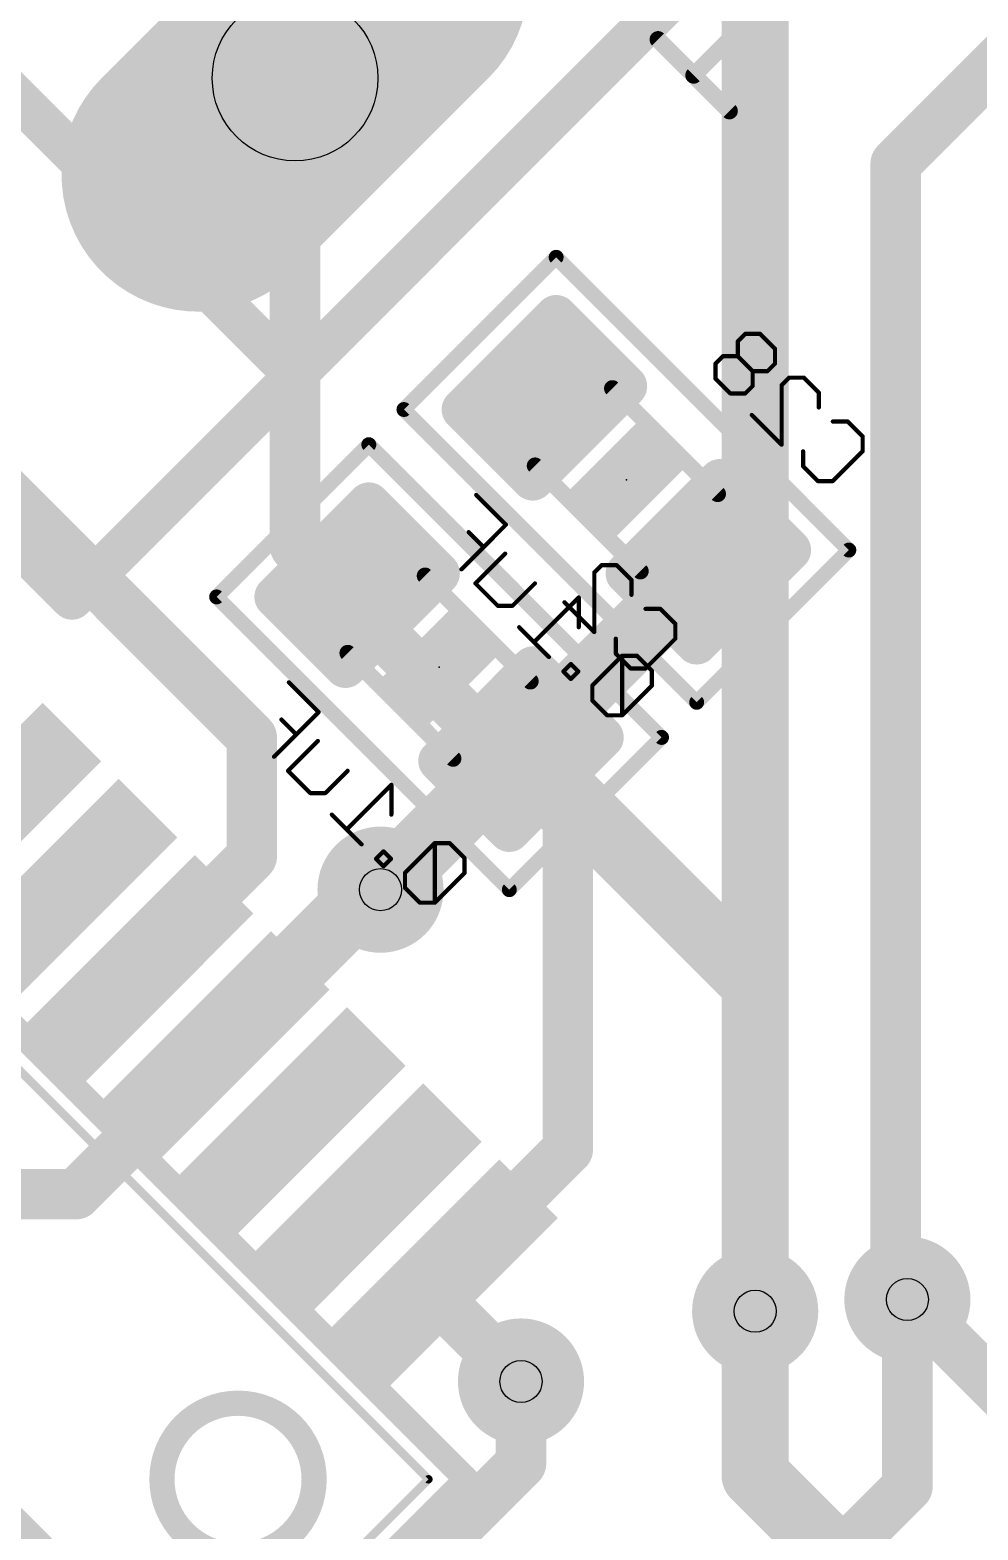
# Model space of a CAD drawing. Extents: x -76 to 580, y -41 to 95.
# Drawn here: x 248.76 to 254.49, y 10.13 to 19.19 of the extents above; entities that cross this region are included whole.
import ezdxf

# ---------------------------------------------------------------- set-up
doc = ezdxf.new("R2010")
doc.units = 0
for name, color, linetype in [('1', 22, 'CONTINUOUS'), ('16', 175, 'CONTINUOUS'), ('17', 82, 'CONTINUOUS'), ('18', 82, 'CONTINUOUS'), ('21', 32, 'CONTINUOUS'), ('24', 7, 'CONTINUOUS'), ('26', 253, 'CONTINUOUS'), ('27', 253, 'CONTINUOUS'), ('28', 253, 'CONTINUOUS'), ('29', 253, 'CONTINUOUS'), ('30', 253, 'CONTINUOUS'), ('31', 253, 'CONTINUOUS'), ('32', 253, 'CONTINUOUS'), ('36', 253, 'CONTINUOUS'), ('40', 175, 'CONTINUOUS'), ('44', 253, 'CONTINUOUS'), ('51', 53, 'CONTINUOUS'), ('52', 253, 'CONTINUOUS')]:
    doc.layers.add(name, color=color, linetype=linetype)

# ---------------------------------------------------------------- blocks, each defined once
blk = doc.blocks.new('RECT')
blk.add_solid([(-0.5, -0.5), (0.5, -0.5), (-0.5, 0.5), (0.5, 0.5)])
blk = doc.blocks.new('RECT112000X144000R30')
at = {"const_width": 0.105}
blk.add_lwpolyline([(0.2975, -0.345), (0.2975, 0.345, 0.4142), (0.245, 0.3975), (-0.245, 0.3975, 0.4142), (-0.2975, 0.345), (-0.2975, -0.345, 0.4142), (-0.245, -0.3975), (0.245, -0.3975, 0.4142)], format="xyb", close=True, dxfattribs=at)
blk.add_solid([(-0.2704, -0.3704), (0.2704, -0.3704), (-0.2704, 0.3704), (0.2704, 0.3704)])
blk = doc.blocks.new('RECT136384X168384R30')
at = {"const_width": 0.1279}
blk.add_lwpolyline([(0.3623, -0.3983), (0.3623, 0.3983, 0.4142), (0.2983, 0.4623), (-0.2983, 0.4623, 0.4142), (-0.3623, 0.3983), (-0.3623, -0.3983, 0.4142), (-0.2983, -0.4623), (0.2983, -0.4623, 0.4142)], format="xyb", close=True, dxfattribs=at)
blk.add_solid([(-0.3237, -0.4237), (0.3237, -0.4237), (-0.3237, 0.4237), (0.3237, 0.4237)])
blk = doc.blocks.new('LONGP100')
at = {"const_width": 1}
blk.add_lwpolyline([(-0.5, 0), (0.5, 0)], dxfattribs=at)
at = {"const_width": 0.5}
for points in [[(-0.5, 0.25, 1), (-0.5, -0.25)], [(0.5, -0.25, 1), (0.5, 0.25)]]:
    blk.add_lwpolyline(points, format="xyb", dxfattribs=at)
blk = doc.blocks.new('ROUNDV')
at = {"const_width": 0.5}
blk.add_lwpolyline([(0, -0.25, 1), (0, 0.25, 1), (0, -0.25)], format="xyb", dxfattribs=at)

msp = doc.modelspace()

# ---------------------------------------------------------------- linework, layer by layer
at = {"layer": '1'}
for points, const_width in [([(250.3653, 18.901), (255.011, 23.5467)], 0.3048), ([(253.9928, 18.3848), (257.5283, 21.9203)], 0.3048), ([(253.1442, 11.4551), (253.1442, 19.5161)], 0.4064), ([(250.3653, 16.0725), (250.3653, 18.901)], 0.3048), ([(253.9928, 11.5966), (253.9928, 18.3848)], 0.3048), ([(250.1037, 14.92), (247.8409, 17.1827)], 0.3048), ([(252.0129, 14.425), (250.3653, 16.0725)], 0.3048), ([(250.1037, 14.2001), (250.1037, 14.92)], 0.3048), ([(252.0129, 12.4324), (252.0129, 14.425)], 0.3048), ([(249.3888, 13.4852), (250.1037, 14.2001)], 0.3048), ([(250.8235, 14.0007), (249.8484, 13.0256)], 0.4064), ([(250.8815, 14.0007), (250.8235, 14.0007)], 0.4064), ([(248.9016, 9.8995), (245.0125, 13.7886)], 0.254), ([(249.8484, 12.9676), (249.8484, 13.0256)], 0.3048), ([(249.043, 12.1622), (249.8484, 12.9676)], 0.3048), ([(251.2273, 11.6468), (252.0129, 12.4324)], 0.3048), ([(248.3359, 12.1622), (249.043, 12.1622)], 0.3048), ([(251.2273, 11.5336), (251.2273, 11.6468)], 0.3048), ([(251.73, 11.0309), (251.2273, 11.5336)], 0.3048), ([(254.0635, 11.5258), (253.9928, 11.5966)], 0.3048), ([(253.1442, 10.4652), (253.1442, 11.4551)], 0.4064), ([(255.4777, 10.1116), (254.0635, 11.5258)], 0.3048), ([(255.7605, 7.8489), (253.1442, 10.4652)], 0.4064)]:
    msp.add_lwpolyline(points, dxfattribs=dict(at, const_width=const_width))
for points, const_width in [([(250.4415, 18.901, 1), (250.2891, 18.901)], 0.1524), ([(250.3114, 18.9548, 1), (250.4192, 18.8471)], 0.1524), ([(254.069, 18.3848, 1), (253.9166, 18.3848)], 0.1524), ([(253.9389, 18.4387, 1), (254.0466, 18.3309)], 0.1524), ([(250.4192, 16.1264, 1), (250.3114, 16.0187)], 0.1524), ([(250.2891, 16.0725, 1), (250.4415, 16.0725)], 0.1524), ([(250.1799, 14.92, 1), (250.0275, 14.92)], 0.1524), ([(250.0498, 14.8661, 1), (250.1575, 14.9738)], 0.1524), ([(252.0891, 14.425, 1), (251.9367, 14.425)], 0.1524), ([(251.959, 14.3711, 1), (252.0667, 14.4789)], 0.1524), ([(250.1575, 14.1462, 1), (250.0498, 14.254)], 0.1524), ([(250.0275, 14.2001, 1), (250.1799, 14.2001)], 0.1524), ([(250.8235, 14.1023, 1), (250.8235, 13.8991)], 0.2032), ([(250.8953, 13.9289, 1), (250.7517, 14.0726)], 0.2032), ([(250.8815, 13.8991, 1), (250.8815, 14.1023)], 0.2032), ([(249.3349, 13.5391, 1), (249.4427, 13.4313)], 0.1524), ([(249.7766, 13.0975, 1), (249.9202, 12.9538)], 0.2032), ([(249.9246, 13.0256, 1), (249.7722, 13.0256)], 0.1524), ([(249.7722, 12.9676, 1), (249.9246, 12.9676)], 0.1524), ([(249.9023, 12.9137, 1), (249.7945, 13.0215)], 0.1524), ([(251.9367, 12.4324, 1), (252.0891, 12.4324)], 0.1524), ([(252.0667, 12.3785, 1), (251.959, 12.4862)], 0.1524), ([(248.9891, 12.2161, 1), (249.0969, 12.1084)], 0.1524), ([(249.043, 12.086, 1), (249.043, 12.2384)], 0.1524), ([(251.3035, 11.6468, 1), (251.1511, 11.6467)], 0.1524), ([(251.1734, 11.7006, 1), (251.2811, 11.5929)], 0.1524), ([(251.2811, 11.5875, 1), (251.1734, 11.4797)], 0.1524), ([(254.0466, 11.6504, 1), (253.9389, 11.5427)], 0.1524), ([(251.1511, 11.5336, 1), (251.3035, 11.5336)], 0.1524), ([(253.2458, 11.4551, 1), (253.0426, 11.4551)], 0.2032), ([(253.9166, 11.5966, 1), (254.069, 11.5966)], 0.1524), ([(254.1173, 11.5797, 1), (254.0096, 11.472)], 0.1524), ([(254.0096, 11.472, 1), (254.1173, 11.5797)], 0.1524), ([(253.0426, 11.4551, 1), (253.2458, 11.4551)], 0.2032), ([(251.6761, 10.977, 1), (251.7839, 11.0847)], 0.1524), ([(253.2161, 10.537, 1), (253.0724, 10.3933)], 0.2032), ([(253.0426, 10.4652, 1), (253.2458, 10.4652)], 0.2032)]:
    msp.add_lwpolyline(points, format="xyb", dxfattribs=dict(at, const_width=const_width))
at = {"layer": '16'}
for points, const_width in [([(251.73, 14.8492), (252.8614, 15.9806)], 0.4064), ([(251.73, 14.8492), (250.8815, 14.0007)], 0.4064), ([(251.73, 14.8492), (251.5886, 14.7078)], 0.4064), ([(253.1442, 13.435), (251.73, 14.8492)], 0.4064), ([(253.1442, 11.4551), (253.1442, 13.435)], 0.4064), ([(254.0635, 10.3945), (254.0635, 11.5258)], 0.3048), ([(251.73, 10.5359), (251.73, 11.0309)], 0.3048), ([(251.73, 10.5359), (248.1238, 6.9296)], 0.3048), ([(252.2957, 8.6267), (254.0635, 10.3945)], 0.3048)]:
    msp.add_lwpolyline(points, dxfattribs=dict(at, const_width=const_width))
for points, const_width in [([(252.9332, 15.9088, 1), (252.7895, 16.0525)], 0.2032), ([(251.8019, 14.9211, 1), (251.6582, 14.7774)], 0.2032), ([(251.8019, 14.7774, 1), (251.6582, 14.9211)], 0.2032), ([(251.8019, 14.7774, 1), (251.6582, 14.9211)], 0.2032), ([(251.6582, 14.9211, 1), (251.8019, 14.7774)], 0.2032), ([(251.5167, 14.7797, 1), (251.6604, 14.636)], 0.2032), ([(250.8096, 14.0726, 1), (250.9533, 13.9289)], 0.2032), ([(253.2458, 13.435, 1), (253.0426, 13.435)], 0.2032), ([(253.0724, 13.3632, 1), (253.2161, 13.5069)], 0.2032), ([(254.1397, 11.5258, 1), (253.9873, 11.5258)], 0.1524), ([(253.0426, 11.4551, 1), (253.2458, 11.4551)], 0.2032), ([(251.8062, 11.0309, 1), (251.6538, 11.0309)], 0.1524), ([(251.7839, 10.482, 1), (251.6761, 10.5898)], 0.1524), ([(251.6538, 10.5359, 1), (251.8062, 10.5359)], 0.1524), ([(254.1173, 10.3406, 1), (254.0096, 10.4484)], 0.1524), ([(253.9873, 10.3945, 1), (254.1397, 10.3945)], 0.1524)]:
    msp.add_lwpolyline(points, format="xyb", dxfattribs=dict(at, const_width=const_width))
at = {"layer": '21'}
for points, const_width in [([(250.3653, 17.1049), (246.7732, 20.697)], 0.254), ([(253.5084, 20.248), (250.3653, 17.1049)], 0.254), ([(249.0183, 15.7579), (245.4262, 19.35)], 0.254), ([(244.0459, 17.7943), (251.3998, 10.4404)], 0.1524), ([(250.3653, 17.1049), (249.0183, 15.7579)], 0.254), ([(251.3998, 10.4404), (247.2632, 6.3039)], 0.1524)]:
    msp.add_lwpolyline(points, dxfattribs=dict(at, const_width=const_width))
for points, const_width in [([(250.3204, 17.1498, 1), (250.4102, 17.06)], 0.127), ([(250.4102, 17.06, 1), (250.3204, 17.1498)], 0.127), ([(250.3204, 17.06, 1), (250.4102, 17.1498)], 0.127), ([(248.9734, 15.8028, 1), (249.0632, 15.713)], 0.127), ([(248.9734, 15.713, 1), (249.0632, 15.8028)], 0.127), ([(250.0209, 9.9808, 1), (250.0209, 10.9, 1), (250.0209, 9.9808)], 0.1524), ([(251.4267, 10.4135, 1), (251.3728, 10.4674)], 0.0762), ([(251.3728, 10.4135, 1), (251.4267, 10.4674)], 0.0762)]:
    msp.add_lwpolyline(points, format="xyb", dxfattribs=dict(at, const_width=const_width))
at = {"layer": '24'}
for p in [(252.3664, 16.4756), (251.235, 15.3442)]:
    msp.add_point(p, dxfattribs=at)
at = {"layer": '26', "const_width": 0.0254}
for points in [[(253.0842, 17.3565), (253.0393, 17.3116)], [(253.0393, 17.3116), (253.0393, 17.2217)], [(253.1741, 17.3565), (253.0842, 17.3565)], [(253.264, 17.2666), (253.1741, 17.3565)], [(252.9494, 17.2217), (252.9045, 17.1767)], [(253.0393, 17.2217), (252.9494, 17.2217)], [(253.1292, 17.1318), (253.0393, 17.2217)], [(253.264, 17.1767), (253.264, 17.2666)], [(252.9045, 17.1767), (252.9045, 17.0869)], [(253.1292, 17.0419), (253.1292, 17.1318)], [(253.1292, 17.1318), (253.219, 17.1318)], [(253.219, 17.1318), (253.264, 17.1767)], [(252.9045, 17.0869), (252.9944, 16.997)], [(253.0842, 16.997), (253.1292, 17.0419)], [(253.3039, 17.047), (253.3488, 17.0919)], [(253.3039, 16.6874), (253.3039, 17.047)], [(253.3488, 17.0919), (253.4387, 17.0919)], [(253.4387, 17.0919), (253.5286, 17.002)], [(252.9944, 16.997), (253.0842, 16.997)], [(253.5286, 17.002), (253.5286, 16.9121)], [(253.1241, 16.8672), (253.3039, 16.6874)], [(253.6134, 16.8273), (253.7033, 16.8273)], [(253.7033, 16.8273), (253.7932, 16.7374)], [(253.7932, 16.7374), (253.7932, 16.6475)], [(253.4337, 16.5577), (253.4337, 16.6475)], [(253.7932, 16.6475), (253.6134, 16.4678)], [(253.5236, 16.4678), (253.4337, 16.5577)], [(253.6134, 16.4678), (253.5236, 16.4678)], [(252.1725, 15.9156), (252.2175, 15.9605)], [(252.2175, 15.9605), (252.3073, 15.9605)], [(252.3073, 15.9605), (252.3972, 15.8706)], [(252.1725, 15.5561), (252.1725, 15.9156)], [(252.3972, 15.8706), (252.3972, 15.7808)], [(251.9928, 15.7358), (252.1725, 15.5561)], [(252.4821, 15.6959), (252.5719, 15.6959)], [(252.5719, 15.6959), (252.6618, 15.606)], [(252.6618, 15.606), (252.6618, 15.5162)], [(252.3023, 15.4263), (252.3023, 15.5162)], [(252.6618, 15.5162), (252.4821, 15.3364)], [(252.3922, 15.3364), (252.3023, 15.4263)], [(252.4821, 15.3364), (252.3922, 15.3364)]]:
    msp.add_lwpolyline(points, dxfattribs=at)
at = {"layer": '26', "const_width": 0.0127}
for points in [[(253.0456, 17.3116, 1), (253.0329, 17.3116)], [(253.0348, 17.316, 1), (253.0438, 17.3071)], [(253.0842, 17.3628, 1), (253.0842, 17.3501)], [(253.0887, 17.352, 1), (253.0797, 17.361)], [(253.1786, 17.361, 1), (253.1696, 17.352)], [(253.1741, 17.3501, 1), (253.1741, 17.3628)], [(252.9494, 17.228, 1), (252.9494, 17.2153)], [(252.9539, 17.2172, 1), (252.9449, 17.2262)], [(253.0438, 17.2262, 1), (253.0348, 17.2172)], [(253.0329, 17.2217, 1), (253.0456, 17.2217)], [(253.0393, 17.2153, 1), (253.0393, 17.228)], [(253.2703, 17.2666, 1), (253.2576, 17.2666)], [(253.2595, 17.2621, 1), (253.2685, 17.2711)], [(252.9108, 17.1767, 1), (252.8981, 17.1767)], [(252.9, 17.1812, 1), (252.909, 17.1722)], [(253.1355, 17.1318, 1), (253.1228, 17.1318)], [(253.1292, 17.1381, 1), (253.1292, 17.1254)], [(253.1247, 17.1273, 1), (253.1337, 17.1363)], [(253.2146, 17.1363, 1), (253.2235, 17.1273)], [(253.219, 17.1254, 1), (253.219, 17.1381)], [(253.2576, 17.1767, 1), (253.2703, 17.1767)], [(253.2685, 17.1722, 1), (253.2595, 17.1812)], [(252.909, 17.0913, 1), (252.9, 17.0824)], [(252.8981, 17.0869, 1), (252.9108, 17.0869)], [(253.1228, 17.0419, 1), (253.1355, 17.0419)], [(253.1337, 17.0374, 1), (253.1247, 17.0464)], [(253.3102, 17.047, 1), (253.2975, 17.047)], [(253.2994, 17.0514, 1), (253.3084, 17.0425)], [(253.3488, 17.0982, 1), (253.3488, 17.0855)], [(253.3533, 17.0874, 1), (253.3443, 17.0964)], [(253.4432, 17.0964, 1), (253.4342, 17.0874)], [(253.4387, 17.0855, 1), (253.4387, 17.0982)], [(252.9944, 17.0033, 1), (252.9944, 16.9906)], [(252.9899, 16.9925, 1), (252.9988, 17.0015)], [(253.0797, 17.0015, 1), (253.0887, 16.9925)], [(253.0842, 16.9906, 1), (253.0842, 17.0033)], [(253.5349, 17.002, 1), (253.5222, 17.002)], [(253.5241, 16.9975, 1), (253.5331, 17.0065)], [(253.1286, 16.8717, 1), (253.1196, 16.8627)], [(253.5222, 16.9121, 1), (253.5349, 16.9121)], [(253.6134, 16.8336, 1), (253.6134, 16.8209)], [(253.7078, 16.8318, 1), (253.6988, 16.8228)], [(253.7033, 16.8209, 1), (253.7033, 16.8336)], [(253.2975, 16.6874, 1), (253.3102, 16.6874)], [(253.2994, 16.6829, 1), (253.3084, 16.6919)], [(253.7995, 16.7374, 1), (253.7868, 16.7374)], [(253.7887, 16.7329, 1), (253.7977, 16.7419)], [(253.44, 16.6475, 1), (253.4273, 16.6475)], [(253.7868, 16.6475, 1), (253.7995, 16.6475)], [(253.7977, 16.643, 1), (253.7887, 16.652)], [(253.4382, 16.5621, 1), (253.4292, 16.5532)], [(253.4273, 16.5577, 1), (253.44, 16.5577)], [(253.5236, 16.4741, 1), (253.5236, 16.4614)], [(253.5191, 16.4633, 1), (253.528, 16.4723)], [(253.6089, 16.4723, 1), (253.6179, 16.4633)], [(253.6134, 16.4614, 1), (253.6134, 16.4741)], [(252.2175, 15.9669, 1), (252.2175, 15.9542)], [(252.2219, 15.956, 1), (252.213, 15.965)], [(252.3118, 15.965, 1), (252.3028, 15.956)], [(252.3073, 15.9542, 1), (252.3073, 15.9669)], [(252.168, 15.9201, 1), (252.177, 15.9111)], [(252.1789, 15.9156, 1), (252.1662, 15.9156)], [(252.4036, 15.8706, 1), (252.3909, 15.8706)], [(252.3927, 15.8662, 1), (252.4017, 15.8751)], [(252.3909, 15.7808, 1), (252.4036, 15.7808)], [(251.9973, 15.7403, 1), (251.9883, 15.7313)], [(252.4821, 15.7023, 1), (252.4821, 15.6896)], [(252.5764, 15.7004, 1), (252.5675, 15.6914)], [(252.5719, 15.6896, 1), (252.5719, 15.7023)], [(252.6682, 15.606, 1), (252.6555, 15.606)], [(252.6573, 15.6015, 1), (252.6663, 15.6105)], [(252.1662, 15.5561, 1), (252.1789, 15.5561)], [(252.168, 15.5516, 1), (252.177, 15.5606)], [(252.3087, 15.5162, 1), (252.296, 15.5162)], [(252.6555, 15.5162, 1), (252.6682, 15.5162)], [(252.6663, 15.5117, 1), (252.6573, 15.5206)], [(252.3068, 15.4308, 1), (252.2978, 15.4218)], [(252.296, 15.4263, 1), (252.3087, 15.4263)], [(252.3922, 15.3428, 1), (252.3922, 15.3301)], [(252.3877, 15.3319, 1), (252.3967, 15.3409)], [(252.4776, 15.3409, 1), (252.4866, 15.3319)], [(252.4821, 15.3301, 1), (252.4821, 15.3428)]]:
    msp.add_lwpolyline(points, format="xyb", dxfattribs=at)
at = {"layer": '27'}
for points, const_width in [([(253.4202, 19.5654), (252.7731, 18.9183)], 0.1016), ([(252.5574, 19.134), (252.9888, 18.7025)], 0.1016), ([(244.0459, 17.5652), (251.1707, 10.4404)], 0.0508), ([(251.1707, 10.4404), (247.2632, 6.533)], 0.0508)]:
    msp.add_lwpolyline(points, dxfattribs=dict(at, const_width=const_width))
for points, const_width in [([(252.5753, 19.1519, 1), (252.5394, 19.116)], 0.0508), ([(252.7551, 18.9362, 1), (252.791, 18.9003)], 0.0508), ([(252.9708, 18.6846, 1), (253.0067, 18.7205)], 0.0508), ([(251.1797, 10.4314, 1), (251.1617, 10.4494)], 0.0254), ([(251.1617, 10.4314, 1), (251.1797, 10.4494)], 0.0254)]:
    msp.add_lwpolyline(points, format="xyb", dxfattribs=dict(at, const_width=const_width))
at = {"layer": '28', "const_width": 0.0254}
for points in [[(251.6392, 16.2044), (251.4595, 16.3841)], [(251.3696, 15.9347), (251.6392, 16.2044)], [(251.5044, 16.0695), (251.4145, 16.1594)], [(251.4544, 15.8499), (251.6342, 16.0296)], [(251.5893, 15.7151), (251.4544, 15.8499)], [(251.814, 15.8499), (251.6791, 15.7151)], [(252.0786, 15.765), (251.8089, 15.4954)], [(252.0786, 15.5853), (252.0786, 15.765)], [(251.6791, 15.7151), (251.5893, 15.7151)], [(251.8988, 15.4055), (251.719, 15.5853)], [(252.3406, 15.4131), (252.1609, 15.2333)], [(252.4305, 15.4131), (252.3406, 15.4131)], [(252.3406, 15.0536), (252.3406, 15.4131)], [(252.5204, 15.3232), (252.4305, 15.4131)], [(252.0311, 15.3631), (251.9862, 15.3182)], [(251.9862, 15.3182), (252.0311, 15.2732)], [(252.076, 15.3182), (252.0311, 15.3631)], [(252.0311, 15.2732), (252.076, 15.3182)], [(252.5204, 15.2333), (252.5204, 15.3232)], [(250.5079, 15.073), (250.3281, 15.2528)], [(252.1609, 15.2333), (252.1609, 15.1434)], [(252.3406, 15.0536), (252.5204, 15.2333)], [(252.1609, 15.1434), (252.2508, 15.0536)], [(250.2382, 14.8034), (250.5079, 15.073)], [(250.373, 14.9382), (250.2832, 15.0281)], [(252.2508, 15.0536), (252.3406, 15.0536)], [(250.3231, 14.7185), (250.5028, 14.8983)], [(250.4579, 14.5837), (250.3231, 14.7185)], [(250.6826, 14.7185), (250.5478, 14.5837)], [(250.5478, 14.5837), (250.4579, 14.5837)], [(250.9472, 14.6337), (250.6776, 14.364)], [(250.9472, 14.4539), (250.9472, 14.6337)], [(250.7674, 14.2742), (250.5877, 14.4539)], [(250.8997, 14.2317), (250.8548, 14.1868)], [(250.9447, 14.1868), (250.8997, 14.2317)], [(251.2093, 14.2817), (251.0295, 14.1019)], [(251.2991, 14.2817), (251.2093, 14.2817)], [(251.2093, 13.9222), (251.2093, 14.2817)], [(251.389, 14.1918), (251.2991, 14.2817)], [(250.8548, 14.1868), (250.8997, 14.1419)], [(250.8997, 14.1419), (250.9447, 14.1868)], [(251.389, 14.1019), (251.389, 14.1918)], [(251.0295, 14.1019), (251.0295, 14.0121)], [(251.2093, 13.9222), (251.389, 14.1019)], [(251.0295, 14.0121), (251.1194, 13.9222)], [(251.1194, 13.9222), (251.2093, 13.9222)]]:
    msp.add_lwpolyline(points, dxfattribs=at)
at = {"layer": '28', "const_width": 0.0127}
for points in [[(251.464, 16.3886, 1), (251.455, 16.3796)], [(251.6437, 16.1999, 1), (251.6347, 16.2089)], [(251.6347, 16.1999, 1), (251.6437, 16.2089)], [(251.419, 16.1639, 1), (251.41, 16.1549)], [(251.4999, 16.0651, 1), (251.5089, 16.074)], [(251.6387, 16.0252, 1), (251.6297, 16.0341)], [(251.3651, 15.9392, 1), (251.3741, 15.9302)], [(251.4589, 15.8544, 1), (251.4499, 15.8454)], [(251.4499, 15.8544, 1), (251.4589, 15.8454)], [(251.8184, 15.8454, 1), (251.8095, 15.8544)], [(252.0849, 15.765, 1), (252.0722, 15.765)], [(252.083, 15.7605, 1), (252.0741, 15.7695)], [(251.5893, 15.7214, 1), (251.5893, 15.7087)], [(251.5848, 15.7106, 1), (251.5937, 15.7196)], [(251.6746, 15.7196, 1), (251.6836, 15.7106)], [(251.6791, 15.7087, 1), (251.6791, 15.7214)], [(251.7235, 15.5898, 1), (251.7146, 15.5808)], [(252.0722, 15.5853, 1), (252.0849, 15.5853)], [(251.8044, 15.4999, 1), (251.8134, 15.4909)], [(251.8943, 15.401, 1), (251.9033, 15.41)], [(252.3406, 15.4194, 1), (252.3406, 15.4067)], [(252.347, 15.4131, 1), (252.3343, 15.4131)], [(252.3451, 15.4086, 1), (252.3362, 15.4176)], [(252.435, 15.4176, 1), (252.426, 15.4086)], [(252.4305, 15.4067, 1), (252.4305, 15.4194)], [(251.9906, 15.3227, 1), (251.9817, 15.3137)], [(251.9817, 15.3227, 1), (251.9906, 15.3137)], [(252.0356, 15.3676, 1), (252.0266, 15.3586)], [(252.0356, 15.3586, 1), (252.0266, 15.3676)], [(252.0805, 15.3137, 1), (252.0715, 15.3227)], [(252.0715, 15.3137, 1), (252.0805, 15.3227)], [(252.5267, 15.3232, 1), (252.5141, 15.3232)], [(252.5159, 15.3187, 1), (252.5249, 15.3277)], [(250.3326, 15.2572, 1), (250.3236, 15.2483)], [(252.0266, 15.2777, 1), (252.0356, 15.2687)], [(252.0266, 15.2687, 1), (252.0356, 15.2777)], [(252.1672, 15.2333, 1), (252.1545, 15.2333)], [(252.1564, 15.2378, 1), (252.1654, 15.2288)], [(252.514, 15.2333, 1), (252.5267, 15.2333)], [(252.5249, 15.2288, 1), (252.5159, 15.2378)], [(252.1654, 15.1479, 1), (252.1564, 15.1389)], [(252.1545, 15.1434, 1), (252.1672, 15.1434)], [(250.2877, 15.0325, 1), (250.2787, 15.0236)], [(250.5123, 15.0685, 1), (250.5034, 15.0775)], [(250.5034, 15.0685, 1), (250.5123, 15.0775)], [(252.2508, 15.0599, 1), (252.2508, 15.0472)], [(252.2463, 15.0491, 1), (252.2553, 15.058)], [(252.3362, 15.058, 1), (252.3451, 15.0491)], [(252.3343, 15.0536, 1), (252.347, 15.0536)], [(252.3406, 15.0472, 1), (252.3406, 15.0599)], [(250.3685, 14.9337, 1), (250.3775, 14.9427)], [(250.5073, 14.8938, 1), (250.4983, 14.9028)], [(250.2337, 14.8078, 1), (250.2427, 14.7989)], [(250.3276, 14.723, 1), (250.3186, 14.714)], [(250.3186, 14.723, 1), (250.3276, 14.714)], [(250.6871, 14.714, 1), (250.6781, 14.723)], [(250.4579, 14.59, 1), (250.4579, 14.5773)], [(250.4534, 14.5792, 1), (250.4624, 14.5882)], [(250.5433, 14.5882, 1), (250.5523, 14.5792)], [(250.5478, 14.5773, 1), (250.5478, 14.59)], [(250.9535, 14.6337, 1), (250.9408, 14.6337)], [(250.9517, 14.6292, 1), (250.9427, 14.6382)], [(250.5922, 14.4584, 1), (250.5832, 14.4494)], [(250.9408, 14.4539, 1), (250.9535, 14.4539)], [(250.6731, 14.3685, 1), (250.682, 14.3595)], [(250.7629, 14.2697, 1), (250.7719, 14.2786)], [(250.9042, 14.2362, 1), (250.8952, 14.2272)], [(250.9042, 14.2272, 1), (250.8952, 14.2362)], [(251.2093, 14.2881, 1), (251.2093, 14.2754)], [(251.2156, 14.2817, 1), (251.2029, 14.2817)], [(251.2138, 14.2772, 1), (251.2048, 14.2862)], [(251.3036, 14.2862, 1), (251.2947, 14.2772)], [(251.2991, 14.2754, 1), (251.2991, 14.2881)], [(250.8593, 14.1913, 1), (250.8503, 14.1823)], [(250.8503, 14.1913, 1), (250.8593, 14.1823)], [(250.8952, 14.1463, 1), (250.9042, 14.1374)], [(250.8952, 14.1374, 1), (250.9042, 14.1463)], [(250.9492, 14.1823, 1), (250.9402, 14.1913)], [(250.9402, 14.1823, 1), (250.9492, 14.1913)], [(251.3954, 14.1918, 1), (251.3827, 14.1918)], [(251.3845, 14.1873, 1), (251.3935, 14.1963)], [(251.025, 14.1064, 1), (251.034, 14.0975)], [(251.0359, 14.1019, 1), (251.0232, 14.1019)], [(251.3827, 14.1019, 1), (251.3954, 14.1019)], [(251.3935, 14.0975, 1), (251.3845, 14.1064)], [(251.034, 14.0166, 1), (251.025, 14.0076)], [(251.0232, 14.0121, 1), (251.0359, 14.0121)], [(251.1194, 13.9285, 1), (251.1194, 13.9158)], [(251.1149, 13.9177, 1), (251.1239, 13.9267)], [(251.2048, 13.9267, 1), (251.2138, 13.9177)], [(251.2029, 13.9222, 1), (251.2156, 13.9222)], [(251.2093, 13.9158, 1), (251.2093, 13.9285)]]:
    msp.add_lwpolyline(points, format="xyb", dxfattribs=at)
at = {"layer": '40', "const_width": 0.09}
for points in [[(251.9421, 17.8191), (251.0229, 16.8999)], [(253.7099, 16.0513), (251.9421, 17.8191)], [(251.0229, 16.8999), (252.7907, 15.1321)], [(250.8108, 16.6877), (249.8915, 15.7685)], [(252.5785, 14.92), (250.8108, 16.6877)], [(252.7907, 15.1321), (253.7099, 16.0513)], [(249.8915, 15.7685), (251.6593, 14.0007)], [(251.6593, 14.0007), (252.5785, 14.92)]]:
    msp.add_lwpolyline(points, dxfattribs=at)
at = {"layer": '40', "const_width": 0.045}
for points in [[(251.9581, 17.835, 1), (251.9262, 17.8032)], [(251.9581, 17.8032, 1), (251.9262, 17.835)], [(251.0388, 16.9158, 1), (251.007, 16.8839)], [(251.007, 16.9158, 1), (251.0388, 16.8839)], [(250.8267, 16.7036, 1), (250.7949, 16.6718)], [(250.8267, 16.6718, 1), (250.7949, 16.7036)], [(253.7258, 16.0354, 1), (253.694, 16.0672)], [(253.694, 16.0354, 1), (253.7258, 16.0672)], [(249.9074, 15.7844, 1), (249.8756, 15.7526)], [(249.8756, 15.7844, 1), (249.9074, 15.7526)], [(252.7748, 15.148, 1), (252.8066, 15.1162)], [(252.7748, 15.1162, 1), (252.8066, 15.148)], [(252.5945, 14.904, 1), (252.5626, 14.9359)], [(252.5626, 14.904, 1), (252.5945, 14.9359)], [(251.6434, 14.0166, 1), (251.6752, 13.9848)], [(251.6434, 13.9848, 1), (251.6752, 14.0166)]]:
    msp.add_lwpolyline(points, format="xyb", dxfattribs=at)
at = {"layer": '44'}
for centre, radius in [((250.3653, 18.901), 0.5), ((250.8815, 14.0007), 0.127), ((254.0635, 11.5258), 0.127), ((253.1442, 11.4551), 0.127), ((251.73, 11.0309), 0.127)]:
    msp.add_circle(centre, radius, dxfattribs=at)
at = {"layer": '52', "const_width": 0.1}
for points in [[(252.918, 16.3907), (252.2816, 17.0271)], [(252.4513, 15.924), (251.8149, 16.5604)], [(251.7866, 15.2594), (251.1502, 15.8958)], [(251.3199, 14.7927), (250.6835, 15.4291)]]:
    msp.add_lwpolyline(points, dxfattribs=at)
at = {"layer": '52', "const_width": 0.05}
for points in [[(252.2992, 17.0448, 1), (252.2639, 17.0095)], [(251.8325, 16.5781, 1), (251.7972, 16.5428)], [(252.9003, 16.3731, 1), (252.9356, 16.4084)], [(251.1679, 15.9134, 1), (251.1325, 15.8781)], [(252.4336, 15.9064, 1), (252.4689, 15.9417)], [(250.7012, 15.4467, 1), (250.6658, 15.4114)], [(251.7689, 15.2417, 1), (251.8043, 15.277)], [(251.3022, 14.775, 1), (251.3376, 14.8103)]]:
    msp.add_lwpolyline(points, format="xyb", dxfattribs=at)

# ---------------------------------------------------------------- block references
at = {"layer": '1', "xscale": 0.348, "yscale": 1.397, "rotation": 135}
for p in [(248.4695, 14.4045), (248.9292, 13.9449), (249.3888, 13.4852), (249.8484, 13.0256), (250.308, 12.566), (250.7676, 12.1064), (251.2273, 11.6468)]:
    msp.add_blockref('RECT', p, dxfattribs=at)
at = {"layer": '16', "rotation": 135}
for p in [(251.8714, 16.9706), (252.8614, 15.9806), (250.7401, 15.8392), (251.73, 14.8492)]:
    msp.add_blockref('RECT112000X144000R30', p, dxfattribs=at)
at = {"layer": '17', "xscale": 1.5, "yscale": 1.5, "rotation": 225}
for p in [(248.5692, 20.697), (248.5692, 20.697), (250.3653, 18.901), (250.3653, 18.901)]:
    msp.add_blockref('LONGP100', p, dxfattribs=at)
at = {"layer": '18', "xscale": 0.6096, "yscale": 0.6096}
for p in [(250.8815, 14.0007), (250.8815, 14.0007), (254.0635, 11.5258), (254.0635, 11.5258), (253.1442, 11.4551), (253.1442, 11.4551), (251.73, 11.0309), (251.73, 11.0309)]:
    msp.add_blockref('ROUNDV', p, dxfattribs=at)
at = {"layer": '29'}
for name, p, xscale, yscale, rotation in [('LONGP100', (248.5692, 20.697), 1.6524, 1.6524, 225), ('LONGP100', (250.3653, 18.901), 1.6524, 1.6524, 225), ('RECT', (248.4695, 14.4045), 0.5004, 1.5494, 135), ('RECT', (248.9292, 13.9449), 0.5004, 1.5494, 135), ('RECT', (249.3888, 13.4852), 0.5004, 1.5494, 135), ('RECT', (249.8484, 13.0256), 0.5004, 1.5494, 135), ('RECT', (250.308, 12.566), 0.5004, 1.5494, 135), ('RECT', (250.7676, 12.1064), 0.5004, 1.5494, 135), ('RECT', (251.2273, 11.6468), 0.5004, 1.5494, 135)]:
    msp.add_blockref(name, p, dxfattribs=dict(at, xscale=xscale, yscale=yscale, rotation=rotation))
at = {"layer": '29', "xscale": 0.762, "yscale": 0.762}
for p in [(250.8815, 14.0007), (254.0635, 11.5258), (253.1442, 11.4551), (251.73, 11.0309)]:
    msp.add_blockref('ROUNDV', p, dxfattribs=at)
at = {"layer": '30', "xscale": 1.6524, "yscale": 1.6524, "rotation": 225}
for p in [(248.5692, 20.697), (250.3653, 18.901)]:
    msp.add_blockref('LONGP100', p, dxfattribs=at)
at = {"layer": '30', "rotation": 135}
for p in [(251.8714, 16.9706), (252.8614, 15.9806), (250.7401, 15.8392), (251.73, 14.8492)]:
    msp.add_blockref('RECT136384X168384R30', p, dxfattribs=at)
at = {"layer": '30', "xscale": 0.762, "yscale": 0.762}
for p in [(250.8815, 14.0007), (254.0635, 11.5258), (253.1442, 11.4551), (251.73, 11.0309)]:
    msp.add_blockref('ROUNDV', p, dxfattribs=at)
at = {"layer": '31', "xscale": 0.348, "yscale": 1.397, "rotation": 135}
for p in [(248.4695, 14.4045), (248.9292, 13.9449), (249.3888, 13.4852), (249.8484, 13.0256), (250.308, 12.566), (250.7676, 12.1064), (251.2273, 11.6468)]:
    msp.add_blockref('RECT', p, dxfattribs=at)
at = {"layer": '32', "rotation": 135}
for p in [(251.8714, 16.9706), (252.8614, 15.9806), (250.7401, 15.8392), (251.73, 14.8492)]:
    msp.add_blockref('RECT112000X144000R30', p, dxfattribs=at)
at = {"layer": '36', "xscale": 0.3998, "yscale": 0.6, "rotation": 135}
for p in [(252.3664, 16.4756), (251.235, 15.3442)]:
    msp.add_blockref('RECT', p, dxfattribs=at)
at = {"layer": '51', "xscale": 0.325, "yscale": 0.9344, "rotation": 135}
for p in [(248.7713, 13.787), (249.231, 13.3274), (249.6906, 12.8678), (250.1502, 12.4082), (250.6098, 11.9485), (251.0694, 11.4889)]:
    msp.add_blockref('RECT', p, dxfattribs=at)
at = {"layer": '52', "xscale": 0.4, "yscale": 0.8, "rotation": 135}
for p in [(251.9421, 16.8999), (252.7907, 16.0513), (250.8108, 15.7685), (251.6593, 14.92)]:
    msp.add_blockref('RECT', p, dxfattribs=at)

doc.saveas('drawing.dxf')
